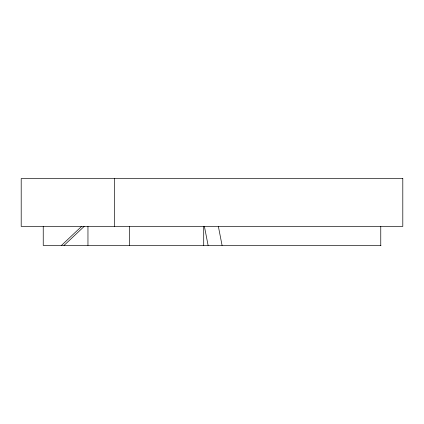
<?xml version="1.0" encoding="UTF-8"?>
<svg xmlns="http://www.w3.org/2000/svg" width="424" height="424" viewBox="0 0 424 424"><rect width="100%" height="100%" fill="white"/><g stroke="black" fill="none" stroke-linecap="round" stroke-linejoin="round"><path stroke-width="0.64" d="M61.454 245.432L81.604 226.411M64.024 245.432L84.18 226.411M380.991 245.432L43.237 245.432L43.237 226.411M218.371 226.411L222.081 245.432M204.4 226.411L208.115 245.432M380.763 226.411L380.763 245.432M203.706 226.411L203.706 245.432M129.559 226.411L129.559 245.432M114.374 178.568L114.374 226.411M87.959 226.411L87.959 245.432M402.8 178.568L21.2 178.568L21.2 226.411L402.8 226.411L402.8 178.568"/></g></svg>
